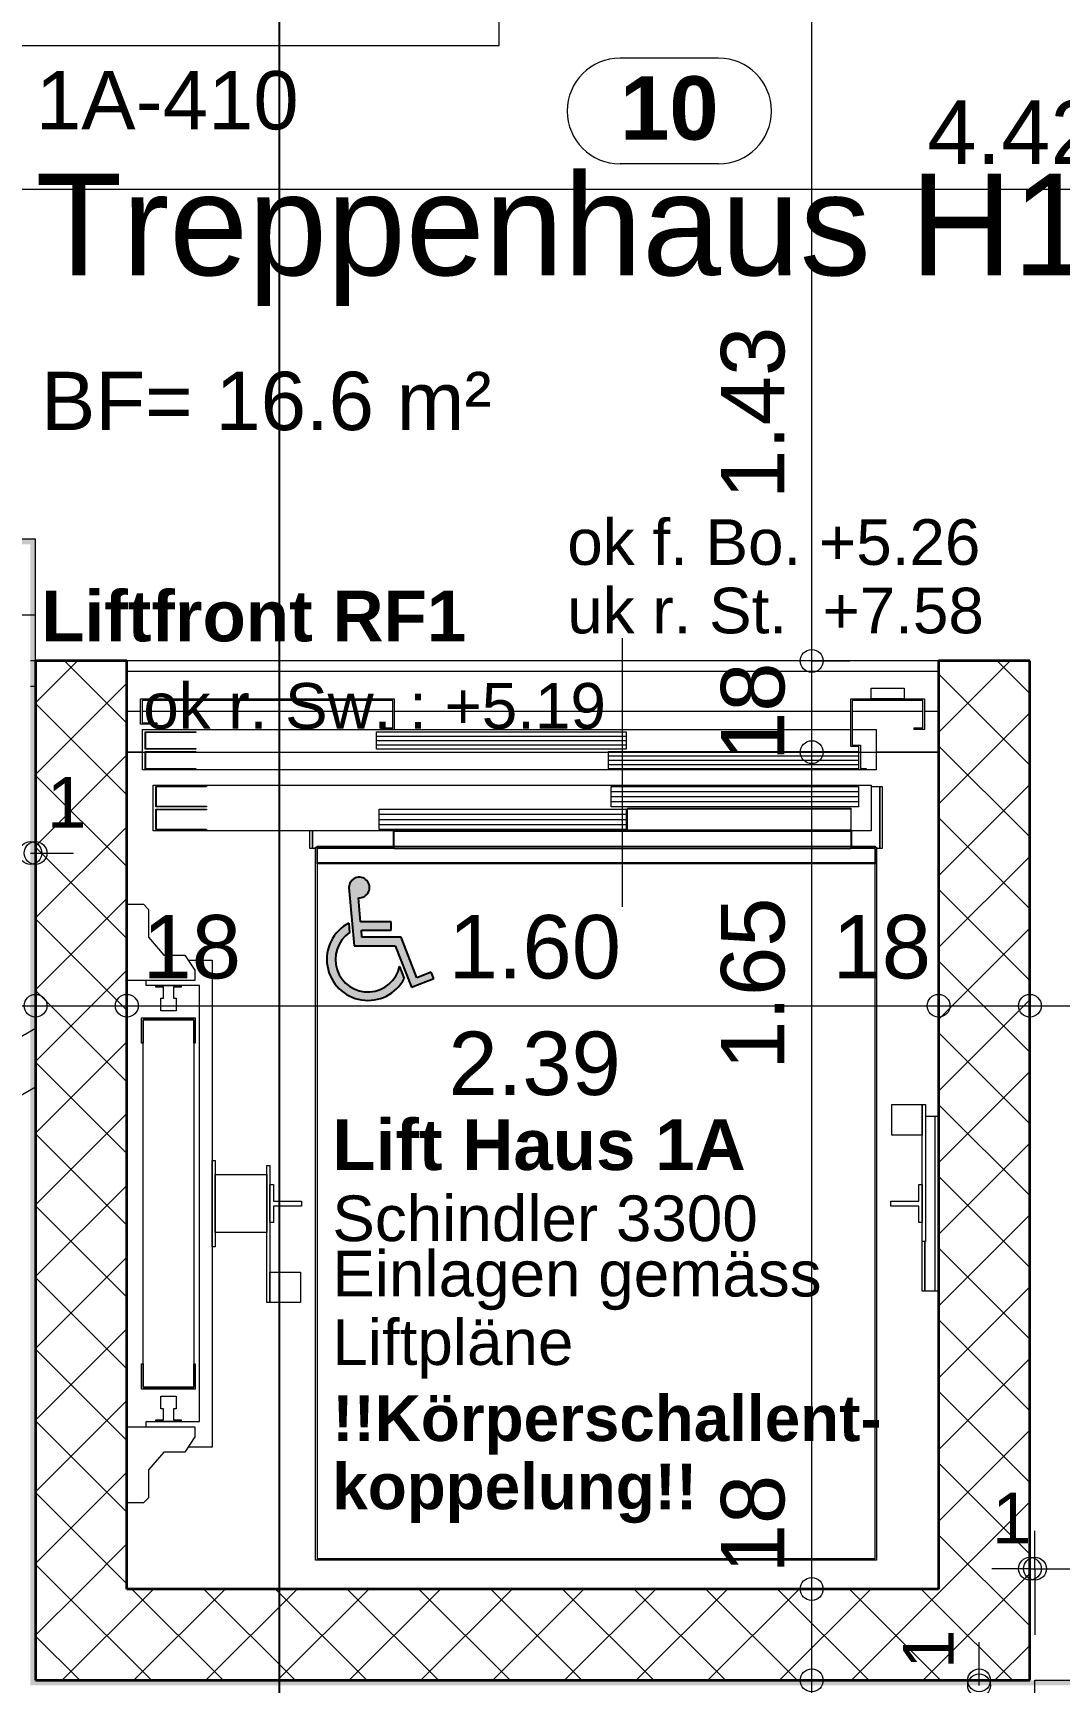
# Model space of a CAD drawing. Header units: metres. Extents: x 0.003 to 0.843, y 0.003 to 0.597.
# Drawn here: x 0.4587 to 0.4991, y 0.346 to 0.4111 of the extents above; entities that cross this region are included whole.
import ezdxf

# ---------------------------------------------------------------- set-up
doc = ezdxf.new("R2010")
doc.units = ezdxf.units.M
for name, pattern in [('AUSGEZOGEN', [0]), ('STRICHLINIE', [19.049999999999997, 12.7, -6.35]), ('STRICHPUNKT', [25.4, 12.7, -6.35, 0, -6.35])]:
    doc.linetypes.add(name, pattern=pattern)
for name, color, linetype, lineweight in [('Aufzuege', 7, 'AUSGEZOGEN', 18), ('Bodenplatte', 7, 'AUSGEZOGEN', 18), ('Brand Text', 251, 'AUSGEZOGEN', 18), ('Daemmung', 7, 'AUSGEZOGEN', 18), ('Detailmasse', 7, 'AUSGEZOGEN', 13), ('Lauflinie', 7, 'AUSGEZOGEN', 13), ('Raumbezeichnung', 7, 'AUSGEZOGEN', 18), ('Schnittbegrenzung', 7, 'AUSGEZOGEN', 13), ('Sturz', 7, 'STRICHLINIE', 18), ('Text Koten', 7, 'AUSGEZOGEN', 25), ('Text Werkplan Ausfuehrung', 7, 'AUSGEZOGEN', 25), ('Tuerschwelle', 7, 'AUSGEZOGEN', 25), ('Vermassung Decke', 180, 'STRICHLINIE', 25), ('Wand Beton bewehrt', 7, 'AUSGEZOGEN', 35), ('Werkplan- Ausfuehrungsmasse', 7, 'AUSGEZOGEN', 13)]:
    doc.layers.add(name, color=color, linetype=linetype, lineweight=lineweight)
doc.styles.add('ARIAL', font='ARIAL.TTF')

msp = doc.modelspace()

# ---------------------------------------------------------------- hatches: boundary and pattern name
at = {"layer": 'Daemmung', "linetype": 'STRICHLINIE', "lineweight": 18}
msp.add_hatch(color=241, dxfattribs=at).paths.add_polyline_path([(0.4585599898174406, 0.3908973583148113), (0.4585599898174406, 0.3458973593206397), (0.503559988811613, 0.3458973593206397), (0.503559988811613, 0.3216973598615518), (0.4979599889367826, 0.3216973598615518), (0.4979599889367826, 0.3214973598660222), (0.5037599888071426, 0.3214973598660222), (0.5037599888071426, 0.3460973593161694), (0.4587599898129704, 0.3460973593161694), (0.4587599898129707, 0.3910973583103409), (0.4341599903628233, 0.3910973583103409), (0.4341599903628233, 0.385297358439981), (0.4343599903583528, 0.385297358439981), (0.4343599903583528, 0.3908973583148113)])
at = {"layer": 'Text Werkplan Ausfuehrung', "linetype": 'AUSGEZOGEN', "lineweight": 25}
for points in [[(0.471916505441082, 0.3772686108831285), (0.4719265008591089, 0.3773398522521634), (0.4719237709979626, 0.3774117395869416), (0.4719084014948075, 0.3774820177444027), (0.4718808744989465, 0.377548482062216), (0.4718420535465488, 0.3776090475201805), (0.4717931564710718, 0.3776618141483959), (0.4717357171991912, 0.3777051266303056), (0.4716715376307238, 0.3777376262308385), (0.4716026311120949, 0.3777582934206303), (0.4715311592766138, 0.3777664798591941), (0.4714593642329117, 0.3777619287336976), (0.4713894982288319, 0.3777447828153114), (0.4713237529972391, 0.37771557998041), (0.4712641910002253, 0.3776752363371051), (0.471212680728599, 0.3776250174864572), (0.4711708380863569, 0.3775664988199169), (0.4711399756989372, 0.3775015160984731), (0.471121061735477, 0.3774321078638782), (0.4711146895368308, 0.3773604514884218), (0.471322589532174, 0.3750654515398282), (0.472942589495964, 0.3750654515398282), (0.4735797894817231, 0.3734292515764006), (0.4744599894620486, 0.3737721515687363), (0.4743627894642213, 0.3740232515631247), (0.4737957894768942, 0.3738045515680133), (0.4731747894907753, 0.3754029515322845), (0.4716303895252948, 0.3754029515322845), (0.4716060895258393, 0.3756729515262496), (0.4727778894996461, 0.3756729515262496), (0.4727778894996461, 0.3760104515187059), (0.4715763895265015, 0.3760104515187059), (0.4714899895284332, 0.3769554514975835), (0.4715619229607156, 0.3769563583402137), (0.4716325681120148, 0.376969941551959), (0.4716997088072123, 0.376995775020403), (0.4717612388077974, 0.3770330483362118), (0.4718152278856677, 0.377080592216093), (0.4718599823753847, 0.3771369151838208), (0.4718940983053416, 0.3772002503586177)], [(0.4709444437927783, 0.3758610356032464), (0.4707948674548958, 0.3757446530675849), (0.470659907982984, 0.3756115970027008), (0.4705414127552704, 0.3754636887322404), (0.4704410037809472, 0.3753029528826711), (0.4703600554974697, 0.3751315896693968), (0.4702996759567178, 0.3749519447793505), (0.4702606916575474, 0.3747664772623038), (0.4702436362323481, 0.3745777258704343), (0.4702487431424752, 0.3743882743068875), (0.4702759424825383, 0.3742007158590331), (0.4703248619372934, 0.3740176179005308), (0.4703948318780414, 0.3738414867481107), (0.4704848945287662, 0.3736747333541243), (0.4705938170765517, 0.373519640304488), (0.4707201085468065, 0.3733783305737471), (0.4708620402123114, 0.3732527384649652), (0.471017669256714, 0.3731445831322271), (0.4711848653685632, 0.3730553450481839), (0.471361339901849, 0.3729862457387603), (0.471544677203885, 0.3729382310624269), (0.4717323676817136, 0.3729119582629219), (0.4719218421543974, 0.372907786972637), (0.4721105070209768, 0.372925774289834), (0.4722957797626988, 0.3729656739970514), (0.4724751242935477, 0.3730269399314358), (0.4726460856751836, 0.3731087334608279), (0.4728063237211063, 0.3732099349632887), (0.4729536450300411, 0.3733291591529269), (0.4730860330100825, 0.3734647740422357), (0.4732016754825906, 0.373614923281372), (0.4732989894880021, 0.3737775515686067), (0.4731153894920984, 0.3742500515580655), (0.4730673047805772, 0.3740846350041102), (0.4729974890411058, 0.3739271531374629), (0.4729072014293797, 0.3737804462086228), (0.4727980703197687, 0.3736471601376489), (0.4726720639369099, 0.3735296987938819), (0.4725314548579633, 0.3734301806411745), (0.4723787790257449, 0.3733504005305137), (0.4722167900119494, 0.3732917973291483), (0.472048409355349, 0.3732554279700198), (0.4718766738706324, 0.3732419483895428), (0.4717046808781999, 0.3732516016975187), (0.4715355323427109, 0.3732842137925513), (0.4713722789278659, 0.3733391965020346), (0.4712178649764326, 0.3734155581900955), (0.4710750754078047, 0.3735119216421491), (0.4709464854908287, 0.3736265489035345), (0.4708344143977701, 0.3737573726242481), (0.470740883377082, 0.373902033344451), (0.4706675792993551, 0.3740579220483055), (0.4706158242339077, 0.3742222272186473), (0.4705865516047222, 0.3743919855438673), (0.4705802893557566, 0.3745641353624506), (0.4705971504292581, 0.3747355718813175), (0.4706368307288012, 0.3749032031720381), (0.4706986146037945, 0.3750640059350476), (0.4707813877565335, 0.3752150800260965), (0.4708836573390194, 0.3753537007615551), (0.4710035788770912, 0.3754773680592008), (0.4711389895362783, 0.3755838515282435), (0.4711065895370021, 0.375959151519854)]]:
    msp.add_hatch(color=7, dxfattribs=at).paths.add_polyline_path(points)

# ---------------------------------------------------------------- linework, layer by layer
at = {"layer": 'Aufzuege', "color": 7, "linetype": 'AUSGEZOGEN', "lineweight": 13}
for p, q in [((0.4818999892957516, 0.3765973586344412), (0.4818999892957516, 0.3871973583975127)), ((0.462359989732506, 0.3862973584176302), (0.4623599897325046, 0.3496973592357032)), ((0.494359989017249, 0.3496973592357032), (0.4943599890172501, 0.3862973584176302)), ((0.4623599897325046, 0.3858973584265701), (0.494359989017249, 0.3858973584265701)), ((0.4916999890767046, 0.3852173584417693), (0.4929999890476473, 0.3852173584417693)), ((0.4916999890767046, 0.3847973584511569), (0.4916999890767046, 0.3852173584417693)), ((0.4929999890476473, 0.3852173584417693), (0.4929999890476473, 0.3847973584511569)), ((0.4628999897204348, 0.3847973584511569), (0.4728999894969173, 0.3847973584511569)), ((0.4628999897204348, 0.3837973584735087), (0.4628999897204348, 0.3847973584511569)), ((0.4728399894982583, 0.384737358452498), (0.4629599897190935, 0.384737358452498)), ((0.4629599897190935, 0.384737358452498), (0.4629599897190935, 0.3838573584721677)), ((0.4728399894982583, 0.3836573584766379), (0.4728399894982583, 0.384737358452498)), ((0.4728999894969173, 0.3847973584511569), (0.4728999894969173, 0.383597358477979)), ((0.4908999890945859, 0.3847973584511569), (0.4937999890297658, 0.3847973584511569)), ((0.4908999890945859, 0.3829173584931782), (0.4908999890945859, 0.3847973584511569)), ((0.4937399890311071, 0.384737358452498), (0.4909599890932448, 0.384737358452498)), ((0.4909599890932448, 0.384737358452498), (0.4909599890932448, 0.3829773584918371)), ((0.4929999890476473, 0.3847973584511569), (0.4916999890767046, 0.3847973584511569)), ((0.4937399890311071, 0.3836573584766379), (0.4937399890311071, 0.384737358452498)), ((0.4937999890297658, 0.3847973584511569), (0.4937999890297658, 0.383597358477979)), ((0.4628999897204348, 0.3842973584623328), (0.4623599897325046, 0.3842973584623328)), ((0.4628999897204348, 0.3842973584623328), (0.4623599897325046, 0.3842973584623328)), ((0.4635399897061296, 0.3837973584735087), (0.4628999897204348, 0.3837973584735087)), ((0.4728399894982583, 0.3842973584623328), (0.4629599897190935, 0.3842973584623328)), ((0.4728399894982583, 0.3842973584623328), (0.4629599897190935, 0.3842973584623328)), ((0.4629599897190935, 0.3838573584721677), (0.4635399897061296, 0.3838573584721677)), ((0.4635399897061296, 0.3838573584721677), (0.4635399897061296, 0.3837973584735087)), ((0.4908999890945859, 0.3842973584623328), (0.4728999894969173, 0.3842973584623328)), ((0.4908999890945859, 0.3842973584623328), (0.4728999894969173, 0.3842973584623328)), ((0.4937399890311071, 0.3842973584623328), (0.4909599890932448, 0.3842973584623328)), ((0.4937399890311071, 0.3842973584623328), (0.4909599890932448, 0.3842973584623328)), ((0.494359989017249, 0.3842973584623328), (0.4937999890297658, 0.3842973584623328)), ((0.494359989017249, 0.3842973584623328), (0.4937999890297658, 0.3842973584623328)), ((0.4629799897186465, 0.383597358477979), (0.4908999890945859, 0.383597358477979)), ((0.4629799897186465, 0.3819973585137418), (0.4629799897186465, 0.383597358477979)), ((0.4630799897164115, 0.3828173584954134), (0.4630799897164115, 0.3834973584802142)), ((0.4630799897164115, 0.3834973584802142), (0.4650799896717078, 0.3834973584802142)), ((0.4630999897159644, 0.3834773584806612), (0.4630999897159644, 0.3828373584949665)), ((0.4650799896717078, 0.3834773584806612), (0.4630999897159644, 0.3834773584806612)), ((0.4650799896717078, 0.3834973584802142), (0.4650799896717078, 0.3834773584806612)), ((0.4721999895125635, 0.383327358484014), (0.4820499892923989, 0.383327358484014)), ((0.4721999895125635, 0.3831573584878138), (0.4820499892923989, 0.3831573584878138)), ((0.4722009895125415, 0.3834973584802142), (0.4820489892924215, 0.3834973584802142)), ((0.4722009895125415, 0.3828173584954134), (0.4722009895125415, 0.3834973584802142)), ((0.4723999895080931, 0.383597358477979), (0.4723999895080931, 0.3836573584766379)), ((0.4723999895080931, 0.3836573584766379), (0.4728399894982583, 0.3836573584766379)), ((0.4728999894969173, 0.383597358477979), (0.4723999895080931, 0.383597358477979)), ((0.4820489892924215, 0.3834973584802142), (0.4820489892924215, 0.3828173584954134)), ((0.4909599890932448, 0.383597358477979), (0.4918999890722343, 0.383597358477979)), ((0.4918999890722343, 0.383597358477979), (0.4918999890722343, 0.3819973585137418)), ((0.4933999890387066, 0.383597358477979), (0.4933999890387066, 0.3836573584766379)), ((0.4933999890387066, 0.3836573584766379), (0.4937399890311071, 0.3836573584766379)), ((0.4937999890297658, 0.383597358477979), (0.4933999890387066, 0.383597358477979)), ((0.4623599897325046, 0.3826973584980956), (0.4629799897186465, 0.3826973584980956)), ((0.4629799897186465, 0.3826973584980956), (0.4623599897325046, 0.3826973584980956)), ((0.4650799896717078, 0.3828173584954134), (0.4630799897164115, 0.3828173584954134)), ((0.4630799897164115, 0.3820373585128479), (0.4630799897164115, 0.3827173584976487)), ((0.4630799897164115, 0.3827173584976487), (0.4650799896717078, 0.3827173584976487)), ((0.4630999897159644, 0.3828373584949665), (0.4650799896717078, 0.3828373584949665)), ((0.4630999897159644, 0.3826973584980956), (0.4630999897159644, 0.3820573585124007)), ((0.4650799896717078, 0.3826973584980956), (0.4630999897159644, 0.3826973584980956)), ((0.4650799896717078, 0.3828373584949665), (0.4650799896717078, 0.3828173584954134)), ((0.4650799896717078, 0.3827173584976487), (0.4650799896717078, 0.3826973584980956)), ((0.4721999895125635, 0.3829873584916136), (0.4820499892923989, 0.3829873584916136)), ((0.4820489892924215, 0.3828173584954134), (0.4722009895125415, 0.3828173584954134)), ((0.481349989308045, 0.3825473585014484), (0.4911999890878805, 0.3825473585014484)), ((0.481349989308045, 0.3823773585052483), (0.4911999890878805, 0.3823773585052483)), ((0.4813509893080231, 0.3827173584976487), (0.4911989890879029, 0.3827173584976487)), ((0.4813509893080231, 0.3820373585128479), (0.4813509893080231, 0.3827173584976487)), ((0.4912199890874334, 0.3829173584931782), (0.4908999890945859, 0.3829173584931782)), ((0.4909599890932448, 0.3829773584918371), (0.4912799890860923, 0.3829773584918371)), ((0.4911989890879029, 0.3827173584976487), (0.4911989890879029, 0.3820373585128479)), ((0.4912199890874334, 0.3819973585137418), (0.4912199890874334, 0.3829173584931782)), ((0.4912799890860923, 0.3829773584918371), (0.4912799890860923, 0.3820573585124007)), ((0.4918999890722343, 0.3826973584980956), (0.494359989017249, 0.3826973584980956)), ((0.494359989017249, 0.3826973584980956), (0.4918999890722343, 0.3826973584980956)), ((0.4912199890874334, 0.3819973585137418), (0.4629799897186465, 0.3819973585137418)), ((0.4650799896717078, 0.3820373585128479), (0.4630799897164115, 0.3820373585128479)), ((0.4630999897159644, 0.3820573585124007), (0.4650799896717078, 0.3820573585124007)), ((0.4650799896717078, 0.3820573585124007), (0.4650799896717078, 0.3820373585128479)), ((0.481349989308045, 0.3822073585090481), (0.4911999890878805, 0.3822073585090481)), ((0.4911989890879029, 0.3820373585128479), (0.4813509893080231, 0.3820373585128479)), ((0.4914999890811748, 0.3819973585137418), (0.4912199890874334, 0.3819973585137418)), ((0.4912799890860923, 0.3820573585124007), (0.4914999890811748, 0.3820573585124007)), ((0.4914999890811748, 0.3820573585124007), (0.4914999890811748, 0.3819973585137418)), ((0.4918999890722343, 0.3819973585137418), (0.4914999890811748, 0.3819973585137418)), ((0.4633999897092588, 0.3813973585271528), (0.4916999890767046, 0.3813973585271528)), ((0.4633999897092588, 0.379597358567386), (0.4633999897092588, 0.3813973585271528)), ((0.4634999897070236, 0.3805473585461518), (0.4634999897070236, 0.3813473585282705)), ((0.4634999897070236, 0.3813473585282705), (0.4654999896623201, 0.3813473585282705)), ((0.4635199897065767, 0.3813273585287175), (0.4635199897065767, 0.3805673585457048)), ((0.4654999896623201, 0.3813273585287175), (0.4635199897065767, 0.3813273585287175)), ((0.4654999896623201, 0.3813473585282705), (0.4654999896623201, 0.3813273585287175)), ((0.4814499893058098, 0.3811473585327408), (0.4911999890878805, 0.3811473585327408)), ((0.4814509893057879, 0.3813473585282705), (0.4911989890879029, 0.3813473585282705)), ((0.4814509893057879, 0.3805473585461518), (0.4814509893057879, 0.3813473585282705)), ((0.4911989890879029, 0.3813473585282705), (0.4911989890879029, 0.3805473585461518)), ((0.4916999890767046, 0.3813973585271528), (0.4916999890767046, 0.379597358567386)), ((0.4916999890767046, 0.381337358528494), (0.492039989069105, 0.381337358528494)), ((0.492039989069105, 0.381337358528494), (0.492039989069105, 0.3788973585830322)), ((0.492039989069105, 0.381337358528494), (0.4921399890668697, 0.381337358528494)), ((0.492039989069105, 0.3788973585830322), (0.492039989069105, 0.381337358528494)), ((0.4921399890668697, 0.381337358528494), (0.4921399890668697, 0.3788973585830322)), ((0.4654999896623201, 0.3805473585461518), (0.4634999897070236, 0.3805473585461518)), ((0.4634999897070236, 0.3796473585662684), (0.4634999897070236, 0.380447358548387)), ((0.4634999897070236, 0.380447358548387), (0.4654999896623201, 0.380447358548387)), ((0.4635199897065767, 0.3805673585457048), (0.4654999896623201, 0.3805673585457048)), ((0.4635199897065767, 0.380427358548834), (0.4635199897065767, 0.3796673585658213)), ((0.4654999896623201, 0.380427358548834), (0.4635199897065767, 0.380427358548834)), ((0.4654999896623201, 0.3805673585457048), (0.4654999896623201, 0.3805473585461518)), ((0.4654999896623201, 0.380447358548387), (0.4654999896623201, 0.380427358548834)), ((0.4723009895103064, 0.380447358548387), (0.4820489892924215, 0.380447358548387)), ((0.4723009895103064, 0.3796473585662684), (0.4723009895103064, 0.380447358548387)), ((0.4814499893058098, 0.3809473585372112), (0.4911999890878805, 0.3809473585372112)), ((0.4814499893058098, 0.3807473585416815), (0.4911999890878805, 0.3807473585416815)), ((0.4911989890879029, 0.3805473585461518), (0.4814509893057879, 0.3805473585461518)), ((0.4820489892924215, 0.380447358548387), (0.4820489892924215, 0.3796473585662684)), ((0.4820999892912813, 0.3804573585481635), (0.4820999892912813, 0.380487358547493)), ((0.4820999892912813, 0.380487358547493), (0.4908999890945859, 0.380487358547493)), ((0.4820999892912813, 0.379617358566939), (0.4820999892912813, 0.3804573585481635)), ((0.4820999892912813, 0.3804573585481635), (0.4908999890945859, 0.3804573585481635)), ((0.4908999890945859, 0.3804573585481635), (0.4820999892912813, 0.3804573585481635)), ((0.4908999890945859, 0.380487358547493), (0.4908999890945859, 0.3804573585481635)), ((0.4908999890945859, 0.3804573585481635), (0.4908999890945859, 0.379617358566939)), ((0.4722999895103283, 0.3802473585528574), (0.4820499892923989, 0.3802473585528574)), ((0.4722999895103283, 0.3800473585573278), (0.4820499892923989, 0.3800473585573278)), ((0.4722999895103283, 0.3798473585617981), (0.4820499892923989, 0.3798473585617981)), ((0.4728699894975878, 0.379597358567386), (0.4633999897092588, 0.379597358567386)), ((0.4654999896623201, 0.3796473585662684), (0.4634999897070236, 0.3796473585662684)), ((0.4635199897065767, 0.3796673585658213), (0.4654999896623201, 0.3796673585658213)), ((0.4654999896623201, 0.3796673585658213), (0.4654999896623201, 0.3796473585662684)), ((0.4695799895711251, 0.3788973585830322), (0.4695799895711251, 0.379597358567386)), ((0.4696799895688898, 0.3788973585830322), (0.4696799895688898, 0.379597358567386)), ((0.4696799895688898, 0.379597358567386), (0.4696799895688898, 0.3788973585830322)), ((0.4820489892924215, 0.3796473585662684), (0.4723009895103064, 0.3796473585662684)), ((0.4728699894975878, 0.378997358580797), (0.4728699894975878, 0.3796273585667154)), ((0.4728699894975878, 0.3796273585667154), (0.4820999892912813, 0.3796273585667154)), ((0.4728999894969173, 0.3789173585825852), (0.4728999894969173, 0.3795873585676096)), ((0.4728999894969173, 0.3795873585676096), (0.4908999890945859, 0.3795873585676096)), ((0.4820999892912813, 0.3795873585676096), (0.4820999892912813, 0.379617358566939)), ((0.4820999892912813, 0.379617358566939), (0.4908999890945859, 0.379617358566939)), ((0.4908999890945859, 0.379617358566939), (0.4820999892912813, 0.379617358566939)), ((0.4908999890945859, 0.3795873585676096), (0.4820999892912813, 0.3795873585676096)), ((0.4908999890945859, 0.3796273585667154), (0.4909299890939153, 0.3796273585667154)), ((0.4908999890945859, 0.379617358566939), (0.4908999890945859, 0.3795873585676096)), ((0.4908999890945859, 0.3795873585676096), (0.4908999890945859, 0.3789173585825852)), ((0.4909299890939153, 0.3796273585667154), (0.4909299890939153, 0.378997358580797)), ((0.4916999890767046, 0.379597358567386), (0.4909299890939153, 0.379597358567386)), ((0.4696799895688898, 0.3788973585830322), (0.4695799895711251, 0.3788973585830322)), ((0.4697999895662077, 0.3788973585830322), (0.4696799895688898, 0.3788973585830322)), ((0.4697999895662077, 0.3508373592102222), (0.4697999895662077, 0.3789573585816912)), ((0.4697999895662077, 0.3789573585816912), (0.4698599895648665, 0.3789573585816912)), ((0.4698599895648665, 0.3789573585816912), (0.4698599895648665, 0.378997358580797)), ((0.4698599895648665, 0.378997358580797), (0.4918599890731282, 0.378997358580797)), ((0.4698599895648665, 0.3789573585816912), (0.4698599895648665, 0.350897359208881)), ((0.4698599895648665, 0.3789573585816912), (0.4728699894975878, 0.3789573585816912)), ((0.4698599895648665, 0.3788973585830322), (0.4698599895648665, 0.3789573585816912)), ((0.4728699894975878, 0.3788973585830322), (0.4698599895648665, 0.3788973585830322)), ((0.4698599895648665, 0.3783273585957728), (0.4698599895648665, 0.3788973585830322)), ((0.4728699894975878, 0.3789573585816912), (0.4728699894975878, 0.3788973585830322)), ((0.4908999890945859, 0.3789173585825852), (0.4728999894969173, 0.3789173585825852)), ((0.4728999894969173, 0.3788873585832557), (0.4728999894969173, 0.3789173585825852)), ((0.4728999894969173, 0.3789173585825852), (0.4908999890945859, 0.3789173585825852)), ((0.4908999890945859, 0.3788873585832557), (0.4728999894969173, 0.3788873585832557)), ((0.4908999890945859, 0.3789173585825852), (0.4908999890945859, 0.3788873585832557)), ((0.4909299890939153, 0.3788973585830322), (0.4909299890939153, 0.3789573585816912)), ((0.4909299890939153, 0.3789573585816912), (0.4919199890717871, 0.3789573585816912)), ((0.4918599890731282, 0.3788973585830322), (0.4909299890939153, 0.3788973585830322)), ((0.4918599890731282, 0.378997358580797), (0.4918599890731282, 0.3789573585816912)), ((0.4918599890731282, 0.350897359208881), (0.4918599890731282, 0.3788973585830322)), ((0.4918599890731282, 0.3788973585830322), (0.4918599890731282, 0.3783273585957728)), ((0.4919199890717871, 0.3789573585816912), (0.4919199890717871, 0.3508373592102222)), ((0.492039989069105, 0.3788973585830322), (0.4919199890717871, 0.3788973585830322)), ((0.4921399890668697, 0.3788973585830322), (0.492039989069105, 0.3788973585830322)), ((0.4918599890731282, 0.3783273585957728), (0.4698599895648665, 0.3783273585957728)), ((0.4698599895648665, 0.3782973585964433), (0.4698599895648665, 0.3783273585957728)), ((0.4698599895648665, 0.3783273585957728), (0.4918599890731282, 0.3783273585957728)), ((0.4918599890731282, 0.3782973585964433), (0.4698599895648665, 0.3782973585964433)), ((0.4918599890731282, 0.3783273585957728), (0.4918599890731282, 0.3782973585964433)), ((0.4623599897325046, 0.376697358632206), (0.4630199897177525, 0.376697358632206)), ((0.4630199897177525, 0.376697358632206), (0.4632199897132821, 0.3764973586366764)), ((0.4632199897132821, 0.3764973586366764), (0.4632199897132821, 0.3753973586612633)), ((0.4632199897132821, 0.3753973586612633), (0.4638199896998711, 0.3746973586769095)), ((0.4638199896998711, 0.3746973586769095), (0.4646399896815426, 0.3746973586769095)), ((0.4646399896815426, 0.3746973586769095), (0.465039989672602, 0.3740973586903206)), ((0.4647733230118961, 0.3744973586813799), (0.4657199896574029, 0.3744973586813799)), ((0.465039989672602, 0.3740973586903206), (0.465039989672602, 0.3736973586992612)), ((0.4657199896574029, 0.3744973586813799), (0.4657199896574029, 0.3552973591105333)), ((0.465039989672602, 0.3736973586992612), (0.4623599897325046, 0.3736973586992612)), ((0.4631199897155174, 0.3734973587037317), (0.4631199897155174, 0.3736973586992612)), ((0.4652199896685787, 0.3734973587037317), (0.4631199897155174, 0.3734973587037317)), ((0.4634999897070236, 0.3734273587052964), (0.4634999897070236, 0.3734973587037317)), ((0.4634999897070236, 0.3734973587037317), (0.4639999896958478, 0.3734973587037317)), ((0.4637999897003182, 0.3734273587052964), (0.4634999897070236, 0.3734273587052964)), ((0.4637999897003182, 0.3729973587149075), (0.4637999897003182, 0.3734273587052964)), ((0.4639999896958478, 0.3734973587037317), (0.464499989684672, 0.3734973587037317)), ((0.464499989684672, 0.3734273587052964), (0.4641999896913774, 0.3734273587052964)), ((0.4641999896913774, 0.3734273587052964), (0.4641999896913774, 0.3729973587149075)), ((0.464499989684672, 0.3734973587037317), (0.464499989684672, 0.3734273587052964)), ((0.4652199896685787, 0.3562973590881817), (0.4652199896685787, 0.3734973587037317)), ((0.4636999897025533, 0.3724973587260834), (0.4636999897025533, 0.3729973587149075)), ((0.4636999897025533, 0.3729973587149075), (0.4637999897003182, 0.3729973587149075)), ((0.4641999896913774, 0.3729973587149075), (0.4642999896891423, 0.3729973587149075)), ((0.4642999896891423, 0.3729973587149075), (0.4642999896891423, 0.3724973587260834)), ((0.4629399897195407, 0.3712173587546937), (0.4629399897195407, 0.3722173587323419)), ((0.4629399897195407, 0.3722173587323419), (0.4650599896721549, 0.3722173587323419)), ((0.4629999897181994, 0.3721573587336829), (0.4629999897181994, 0.3712173587546937)), ((0.4649999896734961, 0.3721573587336829), (0.4629999897181994, 0.3721573587336829)), ((0.4629999897181994, 0.3576573590577833), (0.4629999897181994, 0.3721373587341301)), ((0.4629999897181994, 0.3721373587341301), (0.4649999896734961, 0.3721373587341301)), ((0.4642999896891423, 0.3724973587260834), (0.4636999897025533, 0.3724973587260834)), ((0.4649999896734961, 0.3712173587546937), (0.4649999896734961, 0.3721573587336829)), ((0.4649999896734961, 0.3721373587341301), (0.4649999896734961, 0.3576573590577833)), ((0.4650599896721549, 0.3722173587323419), (0.4650599896721549, 0.3712173587546937)), ((0.4629999897181994, 0.3712173587546937), (0.4629399897195407, 0.3712173587546937)), ((0.4650599896721549, 0.3712173587546937), (0.4649999896734961, 0.3712173587546937)), ((0.4925199890583762, 0.3675973588356069), (0.4925199890583762, 0.3687973588087848)), ((0.4925199890583762, 0.3687973588087848), (0.4937199890315541, 0.3687973588087848)), ((0.4925199890583762, 0.3675973588356069), (0.4925199890583762, 0.3687973588087848)), ((0.4925199890583762, 0.3687973588087848), (0.4937199890315541, 0.3687973588087848)), ((0.4937199890315541, 0.3633973589294842), (0.4937199890315541, 0.3687973588087848)), ((0.4937199890315541, 0.3687973588087848), (0.4938399890288718, 0.3687973588087848)), ((0.4937199890315541, 0.3687973588087848), (0.4937199890315541, 0.3675973588356069)), ((0.4937199890315541, 0.3633973589294842), (0.4937199890315541, 0.3687973588087848)), ((0.4937199890315541, 0.3687973588087848), (0.4938399890288718, 0.3687973588087848)), ((0.4937199890315541, 0.3687973588087848), (0.4937199890315541, 0.3675973588356069)), ((0.4938399890288718, 0.3687973588087848), (0.4938399890288718, 0.3633973589294842)), ((0.4938399890288718, 0.3687973588087848), (0.4938399890288718, 0.3633973589294842)), ((0.4938399890288718, 0.3683473588188431), (0.4942199890203781, 0.3683473588188431)), ((0.4942199890203781, 0.3683473588188431), (0.4942199890203781, 0.3614473589730701)), ((0.4942199890203781, 0.3683473588188431), (0.494359989017249, 0.3683473588188431)), ((0.4937199890315541, 0.3675973588356069), (0.4925199890583762, 0.3675973588356069)), ((0.4937199890315541, 0.3675973588356069), (0.4925199890583762, 0.3675973588356069)), ((0.4657199896574029, 0.3631973589339546), (0.4657199896574029, 0.3665973588579586)), ((0.4657199896574029, 0.3665973588579586), (0.4658399896547205, 0.3665973588579586)), ((0.4658399896547205, 0.3665973588579586), (0.4658399896547205, 0.3631973589339546)), ((0.4678799896091231, 0.3609973589831284), (0.4678799896091231, 0.366397358862429)), ((0.4678799896091231, 0.366397358862429), (0.4679999896064408, 0.366397358862429)), ((0.4678799896091231, 0.3609973589831284), (0.4678799896091231, 0.366397358862429)), ((0.4678799896091231, 0.366397358862429), (0.4679999896064408, 0.366397358862429)), ((0.4679999896064408, 0.366397358862429), (0.4679999896064408, 0.3609973589831284)), ((0.4679999896064408, 0.366397358862429), (0.4679999896064408, 0.3609973589831284)), ((0.4658399896547205, 0.3637573589214376), (0.4658399896547205, 0.3660373588704756)), ((0.4658399896547205, 0.3660373588704756), (0.4678799896091231, 0.3660373588704756)), ((0.4678799896091231, 0.3660373588704756), (0.4678799896091231, 0.3637573589214376)), ((0.4679999896064408, 0.3656473588791928), (0.4681399896033116, 0.3656473588791928)), ((0.4679999896064408, 0.3641473589127204), (0.4679999896064408, 0.3656473588791928)), ((0.4681399896033116, 0.3656473588791928), (0.4681399896033116, 0.3649973588937214)), ((0.4935799890346832, 0.3649973588937214), (0.4935799890346832, 0.3656473588791928)), ((0.4935799890346832, 0.3656473588791928), (0.4937199890315541, 0.3656473588791928)), ((0.4937199890315541, 0.3656473588791928), (0.4937199890315541, 0.3641473589127204)), ((0.4681399896033116, 0.3649973588937214), (0.4692399895787246, 0.3649973588937214)), ((0.4692399895787246, 0.3649973588937214), (0.4692399895787246, 0.3647973588981918)), ((0.4924799890592702, 0.3647973588981918), (0.4924799890592702, 0.3649973588937214)), ((0.4924799890592702, 0.3649973588937214), (0.4935799890346832, 0.3649973588937214)), ((0.4692399895787246, 0.3647973588981918), (0.4681399896033116, 0.3647973588981918)), ((0.4681399896033116, 0.3647973588981918), (0.4681399896033116, 0.3641473589127204)), ((0.4935799890346832, 0.3647973588981918), (0.4924799890592702, 0.3647973588981918)), ((0.4935799890346832, 0.3641473589127204), (0.4935799890346832, 0.3647973588981918)), ((0.4678799896091231, 0.3637573589214376), (0.4658399896547205, 0.3637573589214376)), ((0.4681399896033116, 0.3641473589127204), (0.4679999896064408, 0.3641473589127204)), ((0.4937199890315541, 0.3641473589127204), (0.4935799890346832, 0.3641473589127204)), ((0.4658399896547205, 0.3631973589339546), (0.4657199896574029, 0.3631973589339546)), ((0.4937199890315541, 0.3614473589730701), (0.4937199890315541, 0.3633973589294842)), ((0.4938399890288718, 0.3633973589294842), (0.4937199890315541, 0.3633973589294842)), ((0.4938399890288718, 0.3633973589294842), (0.4937199890315541, 0.3633973589294842)), ((0.4938199890293189, 0.3614473589730701), (0.4938199890293189, 0.3633973589294842)), ((0.4938199890293189, 0.3633973589294842), (0.4938199890293189, 0.3614473589730701)), ((0.4679999896064408, 0.3609973589831284), (0.4679999896064408, 0.3621973589563063)), ((0.4679999896064408, 0.3621973589563063), (0.4691999895796187, 0.3621973589563063)), ((0.4679999896064408, 0.3609973589831284), (0.4679999896064408, 0.3621973589563063)), ((0.4679999896064408, 0.3621973589563063), (0.4691999895796187, 0.3621973589563063)), ((0.4691999895796187, 0.3621973589563063), (0.4691999895796187, 0.3609973589831284)), ((0.4691999895796187, 0.3621973589563063), (0.4691999895796187, 0.3609973589831284)), ((0.4679999896064408, 0.3609973589831284), (0.4678799896091231, 0.3609973589831284)), ((0.4679999896064408, 0.3609973589831284), (0.4678799896091231, 0.3609973589831284)), ((0.4691999895796187, 0.3609973589831284), (0.4679999896064408, 0.3609973589831284)), ((0.4691999895796187, 0.3609973589831284), (0.4679999896064408, 0.3609973589831284)), ((0.4938199890293189, 0.3614473589730701), (0.4937199890315541, 0.3614473589730701)), ((0.4942199890203781, 0.3614473589730701), (0.4938199890293189, 0.3614473589730701)), ((0.494359989017249, 0.3614473589730701), (0.4942199890203781, 0.3614473589730701)), ((0.4629399897195407, 0.3575773590595713), (0.4629399897195407, 0.3585773590372197)), ((0.4629399897195407, 0.3585773590372197), (0.4629999897181994, 0.3585773590372197)), ((0.4629999897181994, 0.3585773590372197), (0.4629999897181994, 0.3576373590582302)), ((0.4649999896734961, 0.3576373590582302), (0.4649999896734961, 0.3585773590372197)), ((0.4649999896734961, 0.3585773590372197), (0.4650599896721549, 0.3585773590372197)), ((0.4650599896721549, 0.3585773590372197), (0.4650599896721549, 0.3575773590595713)), ((0.4649999896734961, 0.3576573590577833), (0.4629999897181994, 0.3576573590577833)), ((0.4650599896721549, 0.3575773590595713), (0.4629399897195407, 0.3575773590595713)), ((0.4629999897181994, 0.3576373590582302), (0.4649999896734961, 0.3576373590582302)), ((0.4636999897025533, 0.3572973590658298), (0.4642999896891423, 0.3572973590658298)), ((0.4636999897025533, 0.3567973590770057), (0.4636999897025533, 0.3572973590658298)), ((0.4642999896891423, 0.3572973590658298), (0.4642999896891423, 0.3567973590770057)), ((0.4634999897070236, 0.3562973590881817), (0.4634999897070236, 0.356367359086617)), ((0.4634999897070236, 0.356367359086617), (0.4637999897003182, 0.356367359086617)), ((0.4637999897003182, 0.3567973590770057), (0.4636999897025533, 0.3567973590770057)), ((0.4637999897003182, 0.356367359086617), (0.4637999897003182, 0.3567973590770057)), ((0.4642999896891423, 0.3567973590770057), (0.4641999896913774, 0.3567973590770057)), ((0.4641999896913774, 0.3567973590770057), (0.4641999896913774, 0.356367359086617)), ((0.4641999896913774, 0.356367359086617), (0.464499989684672, 0.356367359086617)), ((0.464499989684672, 0.356367359086617), (0.464499989684672, 0.3562973590881817)), ((0.4623599897325046, 0.3560973590926519), (0.465039989672602, 0.3560973590926519)), ((0.4631199897155174, 0.3562973590881817), (0.4652199896685787, 0.3562973590881817)), ((0.4631199897155174, 0.3560973590926519), (0.4631199897155174, 0.3562973590881817)), ((0.4639999896958478, 0.3562973590881817), (0.4634999897070236, 0.3562973590881817)), ((0.464499989684672, 0.3562973590881817), (0.4639999896958478, 0.3562973590881817)), ((0.465039989672602, 0.3556973591015926), (0.4646399896815426, 0.3550973591150037)), ((0.465039989672602, 0.3560973590926519), (0.465039989672602, 0.3556973591015926)), ((0.4638199896998711, 0.3550973591150037), (0.4632199897132821, 0.3543973591306499)), ((0.4646399896815426, 0.3550973591150037), (0.4638199896998711, 0.3550973591150037)), ((0.4657199896574029, 0.3552973591105333), (0.4647733230118961, 0.3552973591105333)), ((0.4632199897132821, 0.3543973591306499), (0.4632199897132821, 0.3532973591552368)), ((0.4630199897177525, 0.3530973591597071), (0.4623599897325046, 0.3530973591597071)), ((0.4632199897132821, 0.3532973591552368), (0.4630199897177525, 0.3530973591597071)), ((0.4919199890717871, 0.3508373592102222), (0.4697999895662077, 0.3508373592102222)), ((0.4698599895648665, 0.350897359208881), (0.4918599890731282, 0.350897359208881)), ((0.4623599897325046, 0.3496973592357032), (0.494359989017249, 0.3496973592357032))]:
    msp.add_line(p, q, dxfattribs=at)
at = {"layer": 'Bodenplatte', "color": 92, "linetype": 'STRICHLINIE', "lineweight": 18}
for p, q in [((0.4587599898129707, 0.3910973583103409), (0.4341599903628233, 0.3910973583103409)), ((0.4587599898129704, 0.3862973584176293), (0.4587599898129707, 0.3910973583103409)), ((0.4587599898129706, 0.3880973583773962), (0.4341599903628233, 0.3880973583773962)), ((0.4981599889323122, 0.3214973598660222), (0.4981599889323122, 0.3460973593161694)), ((0.4981599889323124, 0.3460973593161694), (0.5037599888071426, 0.3460973593161694))]:
    msp.add_line(p, q, dxfattribs=at)
at = {"layer": 'Daemmung', "color": 240, "linetype": 'STRICHLINIE', "lineweight": 18}
for p, q in [((0.4587599898129704, 0.3862973584176293), (0.4585599898174406, 0.3862973584176293)), ((0.4585599898174406, 0.385297358439981), (0.4587599898129704, 0.385297358439981)), ((0.4587599898129704, 0.3460973593161694), (0.4587599898129704, 0.385297358439981)), ((0.4979599889367826, 0.3460973593161694), (0.4587599898129704, 0.3460973593161694))]:
    msp.add_line(p, q, dxfattribs=at)
at = {"layer": 'Detailmasse', "color": 240, "linetype": 'AUSGEZOGEN', "lineweight": 13}
for p, q in [((0.4587599898129704, 0.3787192594669168), (0.4587599898129704, 0.3802192594799553)), ((0.4585599898174406, 0.3787192594669168), (0.4587599898129704, 0.3787192594669168)), ((0.4587599898129704, 0.3787192594669168), (0.4587599898129704, 0.3772192624751186)), ((0.4587599898129704, 0.3787192594669168), (0.4602599898260088, 0.3787192594669168)), ((0.4959599889814862, 0.3460973593161694), (0.4959599889814862, 0.3475973593292079)), ((0.4959599889814862, 0.3460973593161694), (0.4944599889684476, 0.3460973593161694)), ((0.4959599889814862, 0.3460973593161694), (0.4974599859732843, 0.3460973593161694)), ((0.4959599889814861, 0.3458973593206397), (0.4959599889814861, 0.3460973593161694))]:
    msp.add_line(p, q, dxfattribs=at)
for centre in [(0.4585599898174406, 0.3787192594669168), (0.4587599898129704, 0.3787192594669168), (0.4959599889814862, 0.3460973593161694), (0.4959599889814862, 0.3458973593206397)]:
    msp.add_circle(centre, 0.0004500000039115548, dxfattribs=at)
at = {"layer": 'Lauflinie', "color": 7, "linetype": 'AUSGEZOGEN', "lineweight": 18}
for p, q in [((0.4341599903628233, 0.3576067601356727), (0.4587599898129704, 0.3718095764402802)), ((0.4341599903628233, 0.3552973591105333), (0.4587599898129704, 0.3695001754151408))]:
    msp.add_line(p, q, dxfattribs=at)
at = {"layer": 'Raumbezeichnung', "color": 7, "linetype": 'AUSGEZOGEN', "lineweight": 18}
msp.add_lwpolyline([(0.4361599903181198, 0.4105640245096079), (0.4770408458784225, 0.4105640245096079), (0.4770408458784225, 0.4138973577634684), (0.4361599903181198, 0.4138973577634684), (0.4361599903181198, 0.4105640245096079)], dxfattribs=at)
at = {"layer": 'Schnittbegrenzung', "color": 14, "linetype": 'STRICHPUNKT', "lineweight": 25}
msp.add_line((0.4683599898241154, 0.584599987000227), (0.4683599898241153, 0.2560973613278256), dxfattribs=at)
at = {"layer": 'Sturz', "color": 7, "linetype": 'STRICHPUNKT', "lineweight": 18}
msp.add_line((0.4943599890172471, 0.3862973584176302), (0.4623599897325029, 0.3862973584176302), dxfattribs=at)
at = {"layer": 'Text Werkplan Ausfuehrung', "color": 240, "linetype": 'AUSGEZOGEN', "lineweight": 13}
for p, q in [((0.4856892566904915, 0.4100640245211152), (0.4818045363650215, 0.4100640245211152)), ((0.4856892566904915, 0.4058973580133943), (0.4818045363650215, 0.4058973580133943))]:
    msp.add_line(p, q, dxfattribs=at)
at = {"layer": 'Text Werkplan Ausfuehrung', "color": 7, "linetype": 'AUSGEZOGEN', "lineweight": 25}
for p, q in [((0.471114689536821, 0.3773604514885311), (0.471322589532174, 0.3750654515398282)), ((0.4715763895265015, 0.3760104515187059), (0.4714899895284332, 0.3769554514975835)), ((0.4711065895370021, 0.3759591515198549), (0.4711389895362783, 0.3755838515282421)), ((0.4727778894996461, 0.3760104515187059), (0.4715763895265015, 0.3760104515187059)), ((0.4727778894996461, 0.3756729515262496), (0.4727778894996461, 0.3760104515187059)), ((0.4716303895252948, 0.3754029515322845), (0.4716060895258393, 0.3756729515262496)), ((0.4716060895258393, 0.3756729515262496), (0.4727778894996461, 0.3756729515262496)), ((0.4731747894907753, 0.3754029515322845), (0.4716303895252948, 0.3754029515322845)), ((0.4737957894768942, 0.3738045515680133), (0.4731747894907753, 0.3754029515322845)), ((0.471322589532174, 0.3750654515398282), (0.472942589495964, 0.3750654515398282)), ((0.472942589495964, 0.3750654515398282), (0.4735797894817231, 0.3734292515764006)), ((0.4731152779529774, 0.3742495429787232), (0.4731155871114999, 0.3742495429787232)), ((0.4731153894921024, 0.374250051558055), (0.4732989894879986, 0.3737775515686163)), ((0.4743627894642213, 0.3740232515631247), (0.4737957894768942, 0.3738045515680133)), ((0.4744599894620486, 0.3737721515687363), (0.4743627894642213, 0.3740232515631247)), ((0.4735797894817231, 0.3734292515764006), (0.4744599894620486, 0.3737721515687363))]:
    msp.add_line(p, q, dxfattribs=at)
at = {"layer": 'Text Werkplan Ausfuehrung', "color": 240, "linetype": 'AUSGEZOGEN', "lineweight": 13}
for centre, start, end in [((0.4818045363650215, 0.4079806912672548), 90, 270), ((0.4856892566904915, 0.4079806912672548), 270, 90)]:
    msp.add_arc(centre, 0.002083333253860474, start, end, dxfattribs=at)
at = {"layer": 'Text Werkplan Ausfuehrung', "color": 7, "linetype": 'AUSGEZOGEN', "lineweight": 25}
for centre, radius, start, end in [((0.4715208563481871, 0.377360443742123), 0.0004061668114202529, 265.6415807579346, 179.998907255447), ((0.4718626967067814, 0.374526575110758), 0.001619868272449319, 117.8248839239989, 332.4580576222934), ((0.4718623959766299, 0.374524585410575), 0.001282716486983517, 124.3304086091732, 347.6416466372826)]:
    msp.add_arc(centre, radius, start, end, dxfattribs=at)
at = {"layer": 'Tuerschwelle', "color": 240, "linetype": 'STRICHLINIE', "lineweight": 13}
for p, q in [((0.4943599890172471, 0.3862973584176302), (0.4623599897325029, 0.3862973584176302)), ((0.4623599897325029, 0.3826973584980965), (0.4943599890172484, 0.3826973584980965))]:
    msp.add_line(p, q, dxfattribs=at)
at = {"layer": 'Vermassung Decke', "color": 92, "linetype": 'AUSGEZOGEN', "lineweight": 13}
for p, q in [((0.4979599889367826, 0.3504973592178218), (0.4979599889367826, 0.3519973592308602)), ((0.4981599889323122, 0.3504973592178218), (0.4981599889323122, 0.3519973592308602)), ((0.4979599889367826, 0.3504973592178218), (0.4964599919449844, 0.3504973592178218)), ((0.4979599889367826, 0.3504973592178218), (0.4979599889367826, 0.3489973622260235)), ((0.4979599889367826, 0.3504973592178218), (0.4979599889367826, 0.3504973592178218)), ((0.4979599889367826, 0.3504973592178218), (0.4981599889323122, 0.3504973592178218)), ((0.4981599889323122, 0.3504973592178218), (0.4981599889323122, 0.3489973622260235)), ((0.4981599889323122, 0.3504973592178218), (0.4981599889323122, 0.3478973592759362)), ((0.4981599889323122, 0.3504973592178218), (0.5037599888071426, 0.3504973592178218))]:
    msp.add_line(p, q, dxfattribs=at)
for centre in [(0.4979599889367826, 0.3504973592178218), (0.4981599889323122, 0.3504973592178218)]:
    msp.add_circle(centre, 0.0004500000039115548, dxfattribs=at)
at = {"layer": 'Wand Beton bewehrt', "color": 7, "linetype": 'AUSGEZOGEN', "lineweight": 35}
for p, q in [((0.462359989732504, 0.3862973584176293), (0.4587599898129704, 0.3862973584176293)), ((0.4587599898129704, 0.3862973584176293), (0.4587599898129704, 0.3718095764402802)), ((0.462359989732504, 0.3496973592357032), (0.462359989732504, 0.3862973584176293)), ((0.494359989017249, 0.3862973584176293), (0.494359989017249, 0.3496973592357032)), ((0.4979599889367827, 0.3862973584176293), (0.494359989017249, 0.3862973584176293)), ((0.4979599889367827, 0.3460973593161694), (0.4979599889367827, 0.3862973584176293)), ((0.4587599898129704, 0.3718095764402802), (0.4587599898129704, 0.3695001754151408)), ((0.4587599898129704, 0.3695001754151408), (0.4587599898129704, 0.3496973592357032)), ((0.4587599898129704, 0.3496973592357032), (0.4587599898129704, 0.3460973593161694)), ((0.494359989017249, 0.3496973592357032), (0.462359989732504, 0.3496973592357032)), ((0.4587599898129704, 0.3460973593161694), (0.494359989017249, 0.3460973593161694)), ((0.494359989017249, 0.3460973593161694), (0.4979599889367827, 0.3460973593161694))]:
    msp.add_line(p, q, dxfattribs=at)
at = {"layer": 'Wand Beton bewehrt', "color": 7, "linetype": 'AUSGEZOGEN', "lineweight": 13}
for p, q in [((0.4587599898129704, 0.3846437594762321), (0.4604135887543677, 0.3862973584176294)), ((0.4599025296145547, 0.3862973584176294), (0.4623599897325041, 0.3838398982996802)), ((0.494359989017249, 0.3834742060588104), (0.497183141376068, 0.3862973584176293)), ((0.4966720822362549, 0.3862973584176293), (0.4979599889367828, 0.3850094517171016)), ((0.494359989017249, 0.3857810245118892), (0.4979599889367828, 0.3821810245923554)), ((0.4587599898129704, 0.3818153323514857), (0.462359989732504, 0.3854153322710194)), ((0.4587599898129704, 0.3846114710944675), (0.4623599897325041, 0.381011471174934)), ((0.494359989017249, 0.3806457789340642), (0.4979599889367827, 0.384245778853598)), ((0.4587599898129704, 0.3789869052267397), (0.462359989732504, 0.3825869051462733)), ((0.494359989017249, 0.3829525973871428), (0.4979599889367828, 0.379352597467609)), ((0.4587599898129704, 0.3817830439697211), (0.4623599897325041, 0.3781830440501876)), ((0.494359989017249, 0.377817351809318), (0.4979599889367827, 0.3814173517288517)), ((0.4587599898129704, 0.3761584781019934), (0.462359989732504, 0.3797584780215269)), ((0.494359989017249, 0.3801241702623967), (0.4979599889367828, 0.376524170342863)), ((0.4587599898129704, 0.3789546168449751), (0.4623599897325041, 0.3753546169254416)), ((0.494359989017249, 0.3749889246845718), (0.4979599889367827, 0.3785889246041055)), ((0.494359989017249, 0.3772957431376506), (0.4979599889367828, 0.3736957432181167)), ((0.4587599898129704, 0.3733300509772472), (0.462359989732504, 0.3769300508967808)), ((0.4587599898129704, 0.3761261897202289), (0.4623599897325041, 0.3725261898006952)), ((0.494359989017249, 0.3721604975598256), (0.4979599889367827, 0.3757604974793592)), ((0.4587599898129704, 0.370501623852501), (0.462359989732504, 0.3741016237720346)), ((0.494359989017249, 0.3744673160129042), (0.4979599889367828, 0.3708673160933705)), ((0.4587599898129704, 0.3732977625954826), (0.4623599897325041, 0.3696977626759492)), ((0.494359989017249, 0.3693320704350794), (0.4979599889367827, 0.372932070354613)), ((0.494359989017249, 0.3716388888881582), (0.4979599889367828, 0.3680388889686244)), ((0.4587599898129704, 0.3676731967277547), (0.462359989732504, 0.3712731966472884)), ((0.4587599898129704, 0.3704693354707363), (0.4623599897325041, 0.3668693355512027)), ((0.494359989017249, 0.3665036433103332), (0.4979599889367827, 0.3701036432298668)), ((0.494359989017249, 0.3688104617634118), (0.4979599889367828, 0.3652104618438781)), ((0.4587599898129704, 0.3648447696030085), (0.462359989732504, 0.3684447695225422)), ((0.4587599898129704, 0.3676409083459901), (0.4623599897325041, 0.3640409084264566)), ((0.494359989017249, 0.3636752161855869), (0.4979599889367827, 0.3672752161051206)), ((0.4587599898129704, 0.3620163424782623), (0.462359989732504, 0.3656163423977958)), ((0.494359989017249, 0.3659820346386655), (0.4979599889367828, 0.3623820347191318)), ((0.4587599898129704, 0.364812481221244), (0.4623599897325041, 0.3612124813017105)), ((0.494359989017249, 0.3608467890608407), (0.4979599889367827, 0.3644467889803745)), ((0.494359989017249, 0.3631536075139195), (0.4979599889367828, 0.3595536075943856)), ((0.4587599898129704, 0.3591879153535162), (0.462359989732504, 0.3627879152730498)), ((0.4587599898129704, 0.3619840540964977), (0.4623599897325041, 0.3583840541769642)), ((0.494359989017249, 0.3580183619360945), (0.4979599889367827, 0.3616183618556282)), ((0.494359989017249, 0.3603251803891732), (0.4979599889367828, 0.3567251804696395)), ((0.4587599898129704, 0.3563594882287699), (0.462359989732504, 0.3599594881483034)), ((0.4587599898129704, 0.3591556269717516), (0.4623599897325041, 0.3555556270522181)), ((0.494359989017249, 0.3551899348113483), (0.4979599889367827, 0.358789934730882)), ((0.4587599898129704, 0.3535310611040237), (0.462359989732504, 0.3571310610235574)), ((0.494359989017249, 0.3574967532644271), (0.4979599889367828, 0.3538967533448932)), ((0.4587599898129704, 0.3563271998470053), (0.4623599897325041, 0.3527271999274716)), ((0.494359989017249, 0.3523615076866021), (0.4979599889367827, 0.3559615076061358)), ((0.494359989017249, 0.3546683261396806), (0.4979599889367828, 0.3510683262201469)), ((0.4587599898129704, 0.3507026339792775), (0.462359989732504, 0.3543026338988111)), ((0.4587599898129704, 0.3534987727222592), (0.4623599897325041, 0.3498987728027257)), ((0.494359989017249, 0.3495330805618558), (0.4979599889367827, 0.3531330804813895)), ((0.494359989017249, 0.3518398990149345), (0.4979599889367828, 0.3482398990954007)), ((0.4605831421941425, 0.3496973592357032), (0.462359989732504, 0.3514742067740648)), ((0.4587599898129704, 0.3506703455975129), (0.4597329761747802, 0.3496973592357032)), ((0.494359989017249, 0.3467046534371098), (0.4979599889367827, 0.3503046533566435)), ((0.4587599898129703, 0.3478742068545312), (0.4605831421941424, 0.3496973592357032)), ((0.4633329760943143, 0.3460973593161694), (0.4597329761747805, 0.3496973592357032)), ((0.4598115693993549, 0.3460973593161694), (0.4634115693188885, 0.3496973592357032)), ((0.4661614032190606, 0.3460973593161694), (0.4625614032995268, 0.3496973592357032)), ((0.462639996524101, 0.3460973593161694), (0.4662399964436348, 0.3496973592357032)), ((0.4689898303438067, 0.3460973593161694), (0.465389830424273, 0.3496973592357032)), ((0.4654684236488471, 0.3460973593161694), (0.469068423568381, 0.3496973592357032)), ((0.4718182574685529, 0.3460973593161694), (0.4682182575490191, 0.3496973592357032)), ((0.4682968507735935, 0.3460973593161694), (0.4718968506931272, 0.3496973592357032)), ((0.4746466845932993, 0.3460973593161694), (0.4710466846737654, 0.3496973592357032)), ((0.4711252778983396, 0.3460973593161694), (0.4747252778178735, 0.3496973592357032)), ((0.4774751117180454, 0.3460973593161694), (0.4738751117985115, 0.3496973592357032)), ((0.4739537050230858, 0.3460973593161694), (0.4775537049426196, 0.3496973592357032)), ((0.4803035388427917, 0.3460973593161694), (0.4767035389232578, 0.3496973592357032)), ((0.4767821321478319, 0.3460973593161694), (0.4803821320673658, 0.3496973592357032)), ((0.4831319659675378, 0.3460973593161694), (0.479531966048004, 0.3496973592357032)), ((0.4796105592725782, 0.3460973593161694), (0.4832105591921121, 0.3496973592357032)), ((0.485960393092284, 0.3460973593161694), (0.4823603931727501, 0.3496973592357032)), ((0.4824389863973245, 0.3460973593161694), (0.4860389863168583, 0.3496973592357032)), ((0.4887888202170304, 0.3460973593161694), (0.4851888202974965, 0.3496973592357032)), ((0.4852674135220707, 0.3460973593161694), (0.4888674134416046, 0.3496973592357032)), ((0.4916172473417766, 0.3460973593161694), (0.4880172474222426, 0.3496973592357032)), ((0.4880958406468169, 0.3460973593161694), (0.4916958405663507, 0.3496973592357032)), ((0.494359989017249, 0.346183044765443), (0.4908456745469889, 0.3496973592357032)), ((0.4909242677715631, 0.3460973593161694), (0.494359989017249, 0.3495330805618553)), ((0.494359989017249, 0.3490114718901892), (0.493674101671735, 0.3496973592357032)), ((0.494359989017249, 0.3490114718901884), (0.4972741015912681, 0.3460973593161694)), ((0.4605045489695682, 0.3460973593161694), (0.4587599898129704, 0.3478419184727671)), ((0.4965811220210549, 0.3460973593161694), (0.4979599889367827, 0.3474762262318972)), ((0.4937526948963092, 0.3460973593161694), (0.4943599890172489, 0.346704653437109)), ((0.494359989017249, 0.346183044765442), (0.4944456744665217, 0.3460973593161693))]:
    msp.add_line(p, q, dxfattribs=at)
at = {"layer": 'Werkplan- Ausfuehrungsmasse', "color": 7, "linetype": 'AUSGEZOGEN', "lineweight": 13}
for p, q in [((0.4893599891290077, 0.3862973584176293), (0.4893599891290077, 0.4148973577783694)), ((0.4341599903628233, 0.4048973580018869), (0.5225599883869297, 0.4048973580018869)), ((0.4893599891290076, 0.3862973584176293), (0.4878599891159692, 0.3862973584176293)), ((0.4893599891290076, 0.3862973584176293), (0.4908599861208059, 0.3862973584176293)), ((0.4893599891290077, 0.3862973584176293), (0.4893599891290077, 0.3862973584176293)), ((0.4893599891290077, 0.3826973584980956), (0.4893599891290077, 0.3862973584176293)), ((0.4893599891290076, 0.3826973584980956), (0.4878599891159692, 0.3826973584980956)), ((0.4893599891290076, 0.3826973584980956), (0.4908599861208059, 0.3826973584980956)), ((0.4893599891290077, 0.3826973584980956), (0.4893599891290077, 0.3826973584980956)), ((0.4893599891290077, 0.3496973592357032), (0.4893599891290077, 0.3826973584980956)), ((0.4587599898129704, 0.3726973587216131), (0.4587599898129704, 0.3741973587346515)), ((0.4623599897325041, 0.3726973587216131), (0.4623599897325041, 0.3741973587346515)), ((0.494359989017249, 0.3726973587216131), (0.494359989017249, 0.3741973587346515)), ((0.4979599889367827, 0.3726973587216131), (0.4979599889367827, 0.3741973587346515)), ((0.4341599903628233, 0.3726973587216131), (0.4587599898129704, 0.3726973587216131)), ((0.4587599898129704, 0.3726973587216131), (0.4587599898129704, 0.3711973617298148)), ((0.4587599898129704, 0.3726973587216131), (0.4587599898129704, 0.3726973587216131)), ((0.4587599898129704, 0.3726973587216131), (0.462359989732504, 0.3726973587216131)), ((0.4623599897325041, 0.3726973587216131), (0.4623599897325041, 0.3711973617298148)), ((0.462359989732504, 0.3726973587216131), (0.462359989732504, 0.3726973587216131)), ((0.462359989732504, 0.3726973587216131), (0.494359989017249, 0.3726973587216131)), ((0.494359989017249, 0.3726973587216131), (0.494359989017249, 0.3711973617298148)), ((0.494359989017249, 0.3726973587216131), (0.494359989017249, 0.3726973587216131)), ((0.494359989017249, 0.3726973587216131), (0.4979599889367827, 0.3726973587216131)), ((0.4979599889367827, 0.3726973587216131), (0.4979599889367827, 0.3711973617298148)), ((0.4979599889367827, 0.3726973587216131), (0.4979599889367827, 0.3726973587216131)), ((0.4979599889367827, 0.3726973587216131), (0.5225599883869299, 0.3726973587216131)), ((0.4893599891290076, 0.3496973592357032), (0.4878599891159692, 0.3496973592357032)), ((0.4893599891290076, 0.3496973592357032), (0.4908599861208059, 0.3496973592357032)), ((0.4893599891290077, 0.3496973592357032), (0.4893599891290077, 0.3496973592357032)), ((0.4893599891290077, 0.3460973593161694), (0.4893599891290077, 0.3496973592357032)), ((0.4893599891290076, 0.3460973593161694), (0.4878599891159692, 0.3460973593161694)), ((0.4893599891290076, 0.3460973593161694), (0.4908599861208059, 0.3460973593161694)), ((0.4893599891290077, 0.3460973593161694), (0.4893599891290077, 0.3460973593161694)), ((0.4893599891290077, 0.3214973598660222), (0.4893599891290077, 0.3460973593161694))]:
    msp.add_line(p, q, dxfattribs=at)
for centre in [(0.4893599891290076, 0.3862973584176293), (0.4893599891290076, 0.3826973584980956), (0.4587599898129704, 0.3726973587216131), (0.4623599897325041, 0.3726973587216131), (0.494359989017249, 0.3726973587216131), (0.4979599889367827, 0.3726973587216131), (0.4893599891290076, 0.3496973592357032), (0.4893599891290076, 0.3460973593161694)]:
    msp.add_circle(centre, 0.0004500000039115548, dxfattribs=at)

# ---------------------------------------------------------------- texts
at = {"layer": 'Brand Text', "color": 240, "linetype": 'AUSGEZOGEN', "lineweight": 18, "insert": (0.458984666140607, 0.3870379985002664), "char_height": 0.002, "width": 0.001, "attachment_point": 7, "style": 'ARIAL'}
msp.add_mtext('\\fArial|i0|b1|c0|p0;Liftfront\\~RF1', dxfattribs=at)
at = {"layer": 'Detailmasse', "color": 240, "linetype": 'AUSGEZOGEN', "lineweight": 13, "insert": (0.4592099898029121, 0.3797192594445651), "char_height": 0.002, "width": 0.001, "attachment_point": 7, "style": 'ARIAL'}
msp.add_mtext('1', dxfattribs=at)
at = {"layer": 'Detailmasse', "color": 240, "linetype": 'AUSGEZOGEN', "lineweight": 13, "insert": (0.4949599890038379, 0.3465473593061111), "char_height": 0.002, "width": 0.001, "attachment_point": 7, "rotation": 90.00000250447816, "style": 'ARIAL'}
msp.add_mtext('1', dxfattribs=at)
at = {"layer": 'Raumbezeichnung', "color": 7, "linetype": 'AUSGEZOGEN', "lineweight": 18, "attachment_point": 7, "style": 'ARIAL'}
for s, insert, char_height, width in [('1A-410', (0.4587751340248777, 0.4072236112704659), 0.002299999952316284, 0.001149999976158142), ('Treppenhaus\\~H1A', (0.4587599898129704, 0.400297358104705), 0.004, 0.002), ('BF=\\~16.6\\~m²', (0.4589753873516627, 0.3953647702258349), 0.002299999952316284, 0.001149999976158142), ('\\fArial|i0|b1|c0|p0;Lift\\~Haus\\~1A', (0.4704604184019142, 0.3661906919921639), 0.002, 0.001)]:
    msp.add_mtext(s, dxfattribs=dict(at, insert=insert, char_height=char_height, width=width))
at = {"layer": 'Text Koten', "color": 7, "linetype": 'AUSGEZOGEN', "lineweight": 25, "char_height": 0.001799999952316284, "width": 0.0008999999761581421, "attachment_point": 7, "style": 'ARIAL'}
for s, insert in [('ok\\~f.\\~Bo.\\~+5.26', (0.4797241373606362, 0.3900573582043448)), ('uk\\~r.\\~St.\\~\\~+7.58', (0.4797241372426154, 0.3873573581566611))]:
    msp.add_mtext(s, dxfattribs=dict(at, insert=insert))
at = {"layer": 'Text Werkplan Ausfuehrung', "color": 240, "linetype": 'AUSGEZOGEN', "lineweight": 13, "attachment_point": 7, "style": 'ARIAL'}
for s, insert, char_height, width in [('\\fArial|i0|b1|c0|p0;10', (0.4818045363650215, 0.4068140246030716), 0.0025, 0.00125), ('ok\\~r.\\~Sw.\\~:\\~+5.19', (0.4630091376841788, 0.3835973584817043), 0.001799999952316284, 0.0008999999761581421)]:
    msp.add_mtext(s, dxfattribs=dict(at, insert=insert, char_height=char_height, width=width))
at = {"layer": 'Text Werkplan Ausfuehrung', "color": 7, "linetype": 'AUSGEZOGEN', "lineweight": 13, "char_height": 0.001799999952316284, "width": 0.0008999999761581421, "attachment_point": 7, "style": 'ARIAL'}
for s, insert in [('Schindler\\~3300', (0.4704604183232337, 0.3633906920621995)), ('Einlagen\\~gemäss', (0.4704604182052128, 0.3606906920145156)), ('Liftpläne', (0.470460418087192, 0.3579906922052505))]:
    msp.add_mtext(s, dxfattribs=dict(at, insert=insert))
at = {"layer": 'Text Werkplan Ausfuehrung', "color": 240, "linetype": 'AUSGEZOGEN', "lineweight": 25, "char_height": 0.001799999952316284, "width": 0.0008999999761581421, "attachment_point": 7, "style": 'ARIAL'}
for s, insert in [('\\fArial|i0|b1|c0|p0;!!Körperschallent-', (0.4704604184019142, 0.3549906924507213)), ('\\fArial|i0|b1|c0|p0;koppelung!!', (0.4704604182838933, 0.3522906924030376))]:
    msp.add_mtext(s, dxfattribs=dict(at, insert=insert))
at = {"layer": 'Vermassung Decke', "color": 92, "linetype": 'AUSGEZOGEN', "lineweight": 13, "insert": (0.4964690612982965, 0.3514973591954699), "char_height": 0.002, "width": 0.001, "attachment_point": 7, "style": 'ARIAL'}
msp.add_mtext('1', dxfattribs=at)
at = {"layer": 'Werkplan- Ausfuehrungsmasse', "color": 7, "linetype": 'AUSGEZOGEN', "lineweight": 13, "char_height": 0.0025, "width": 0.00125, "attachment_point": 7, "style": 'ARIAL'}
for s, insert in [('4.42', (0.4939149781832895, 0.4058973579795352)), ('18', (0.4629787481706592, 0.3737399917133152)), ('1.60', (0.47504484602809, 0.3737399917133152)), ('18', (0.4901787475626924, 0.3737399917133152)), ('2.39', (0.4750380247628163, 0.3691427884376081))]:
    msp.add_mtext(s, dxfattribs=dict(at, insert=insert))
at = {"layer": 'Werkplan- Ausfuehrungsmasse', "color": 7, "linetype": 'AUSGEZOGEN', "lineweight": 13, "char_height": 0.0025, "width": 0.00125, "attachment_point": 7, "rotation": 90.00000250447816, "style": 'ARIAL'}
for s, insert in [('1.43', (0.4883156508167433, 0.392677951691418)), ('18', (0.4883173561373054, 0.3823483283165879)), ('1.65', (0.4883173561373054, 0.3701697642488816)), ('18', (0.4883173561373054, 0.3503161176738582))]:
    msp.add_mtext(s, dxfattribs=dict(at, insert=insert))

doc.saveas('drawing.dxf')
